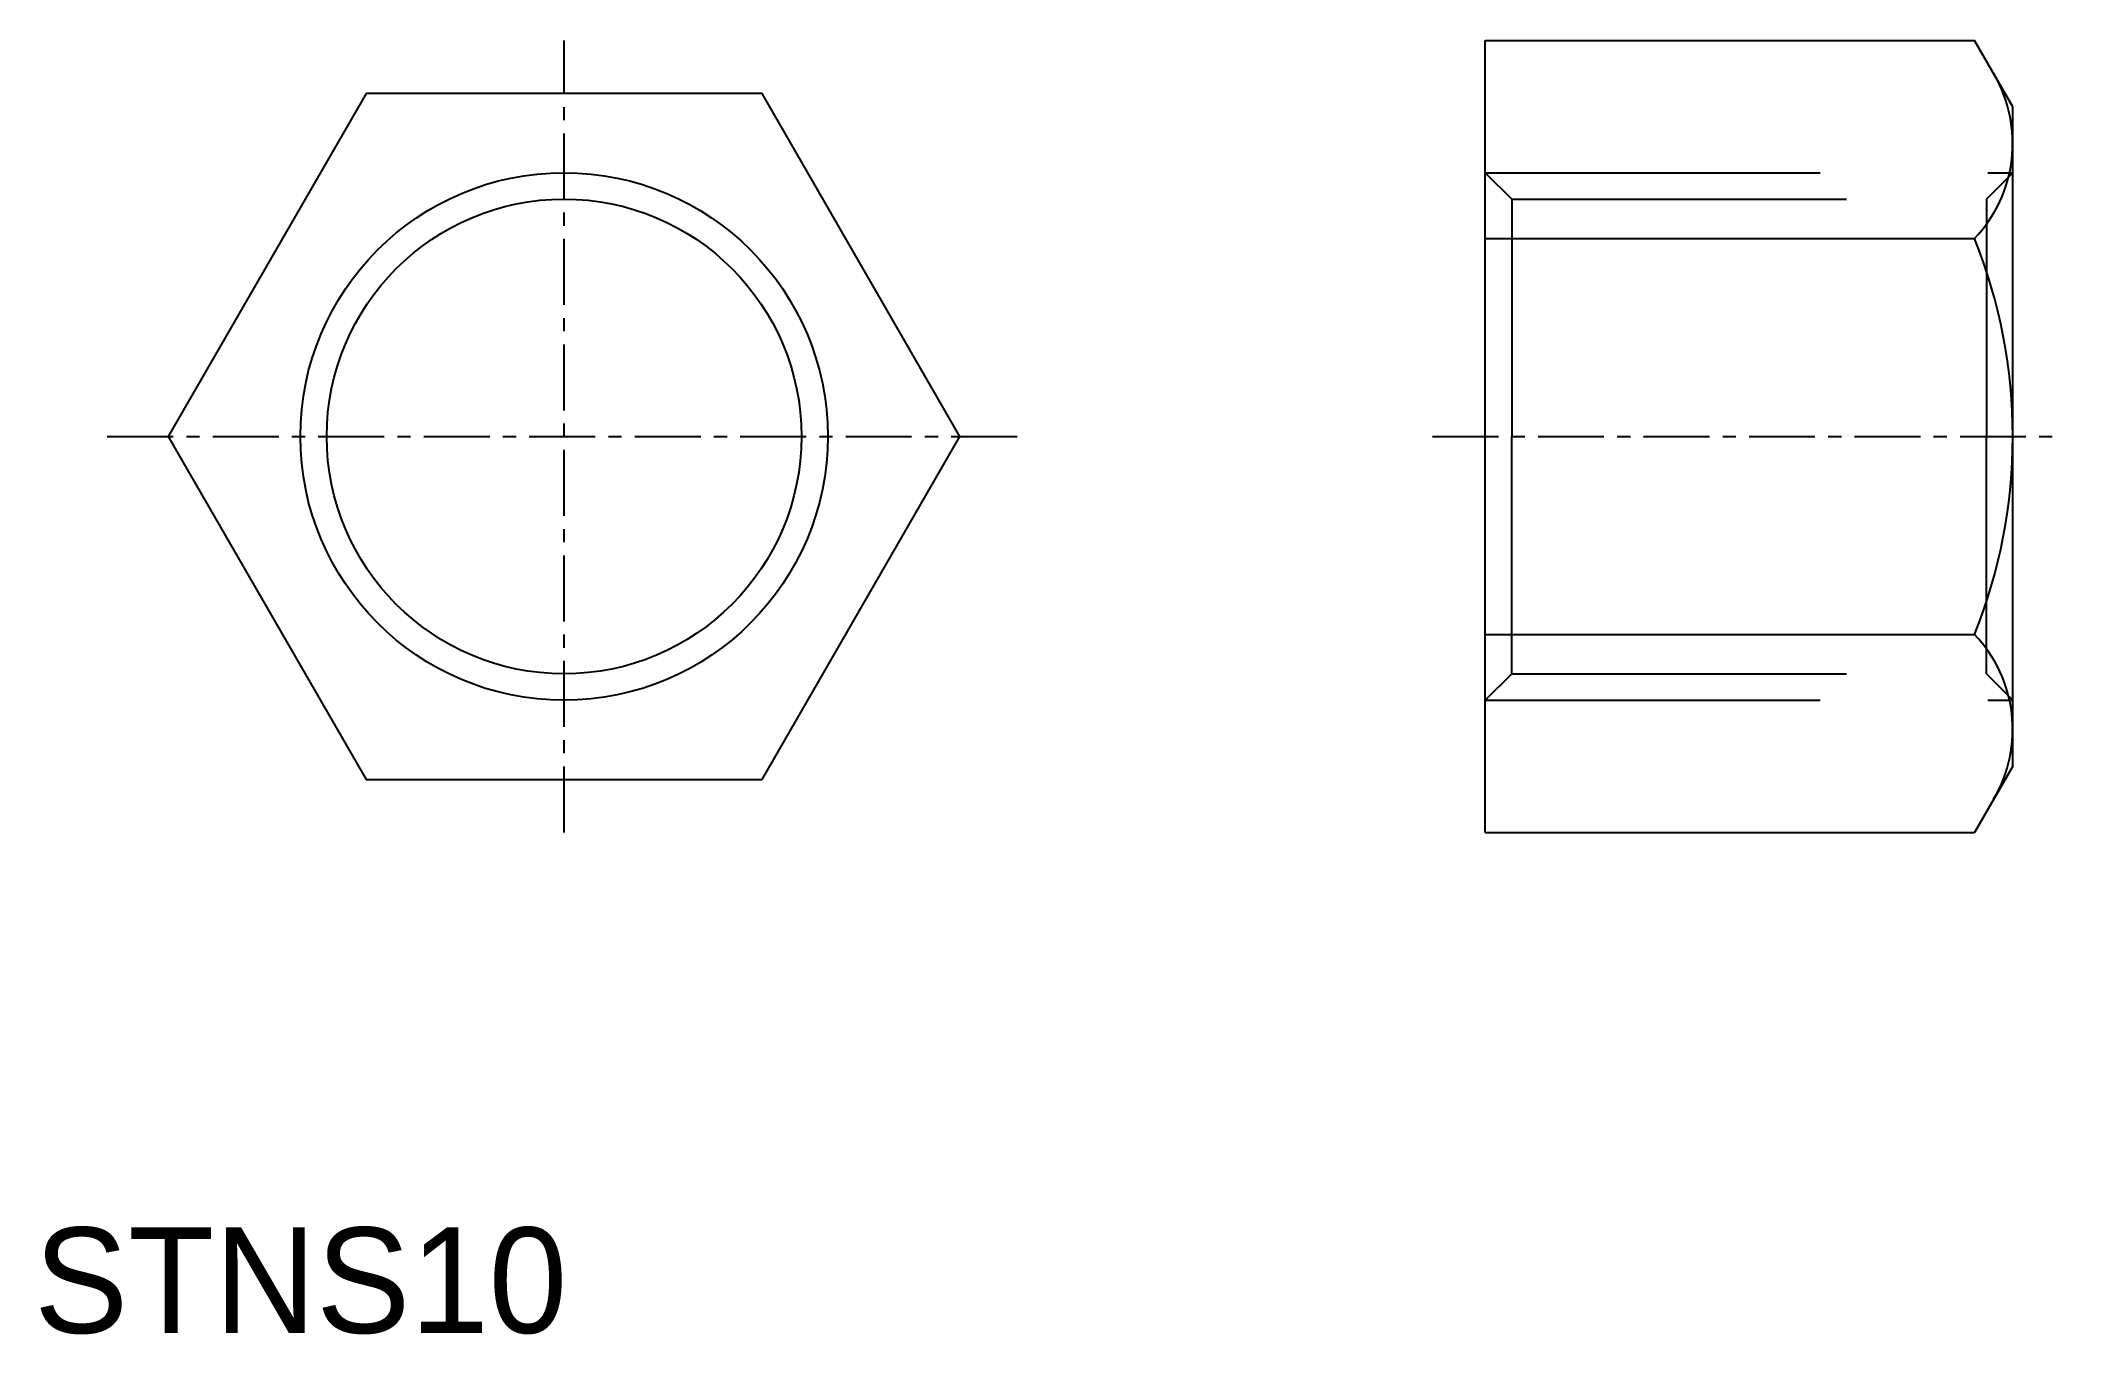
# Model space of a CAD drawing. Extents: x 8.4 to 46.8, y 24.2 to 48.7.
import ezdxf

# ---------------------------------------------------------------- set-up
doc = ezdxf.new("R2010")
doc.units = 0
doc.linetypes.add('CENTER', pattern=[2, 1.25, -0.25, 0.25, -0.25])
doc.linetypes.add('HIDDEN', pattern=[9.525, 6.35, -3.175])
doc.layers.get('0').update_dxf_attribs({"linetype": 'CONTINUOUS'})
doc.layers.add('18-1-HID', color=4, linetype='HIDDEN')
doc.layers.add('CENTER', color=1, linetype='CENTER')

msp = doc.modelspace()

# ---------------------------------------------------------------- linework, layer by layer
at = {"color": 7, "linetype": 'CONTINUOUS'}
for p, q in [((35.796, 33.687), (35.796, 48.698)), ((35.796, 48.698), (45.071, 48.698)), ((45.796, 47.442), (45.071, 48.698)), ((45.796, 34.942), (45.796, 47.442)), ((35.796, 44.945), (45.071, 44.945)), ((35.796, 37.439), (45.071, 37.439)), ((45.796, 34.942), (45.071, 33.687)), ((35.796, 33.687), (45.071, 33.687))]:
    msp.add_line(p, q, dxfattribs=at)
at = {"color": 3, "linetype": 'CONTINUOUS'}
msp.add_circle((18.33, 41.192), 5, dxfattribs=at)
at = {"color": 7, "linetype": 'CONTINUOUS'}
msp.add_circle((18.33, 41.192), 4.5, dxfattribs=at)
for centre, radius, start, end in [((43.185, 46.747), 2.609, 316.2979, 30.4705), ((35.719, 41.192), 10.077, 338.1345, 21.8655), ((43.185, 35.637), 2.609, 329.5295, 43.7021)]:
    msp.add_arc(centre, radius, start, end, dxfattribs=at)
at = {"layer": '18-1-HID', "color": 4, "linetype": 'HIDDEN'}
for p, q in [((35.796, 46.192), (45.796, 46.192)), ((35.796, 46.192), (36.296, 45.692)), ((45.296, 45.692), (45.796, 46.192)), ((36.296, 45.692), (45.296, 45.692)), ((36.296, 45.692), (36.296, 41.192)), ((45.296, 45.692), (45.296, 41.192)), ((36.296, 36.692), (36.296, 41.192)), ((45.296, 36.692), (45.296, 41.192)), ((35.796, 36.192), (36.296, 36.692)), ((36.296, 36.692), (45.296, 36.692)), ((45.296, 36.692), (45.796, 36.192)), ((35.796, 36.192), (45.796, 36.192))]:
    msp.add_line(p, q, dxfattribs=at)
at = {"layer": '18-1-HID', "color": 7, "linetype": 'CONTINUOUS'}
msp.add_lwpolyline([(22.083, 34.692), (25.836, 41.192), (22.083, 47.692), (14.577, 47.692), (10.824, 41.192), (14.577, 34.692)], close=True, dxfattribs=at)
at = {"layer": 'CENTER', "color": 1, "linetype": 'CENTER'}
for p, q in [((18.33, 33.687), (18.33, 48.698)), ((9.67, 41.192), (26.99, 41.192)), ((34.796, 41.192), (46.796, 41.192))]:
    msp.add_line(p, q, dxfattribs=at)

# ---------------------------------------------------------------- texts
at = {"color": 7, "linetype": 'CONTINUOUS'}
msp.add_text('STNS10', height=2, dxfattribs=at).set_placement((8.282, 24.198))

doc.saveas('drawing.dxf')
